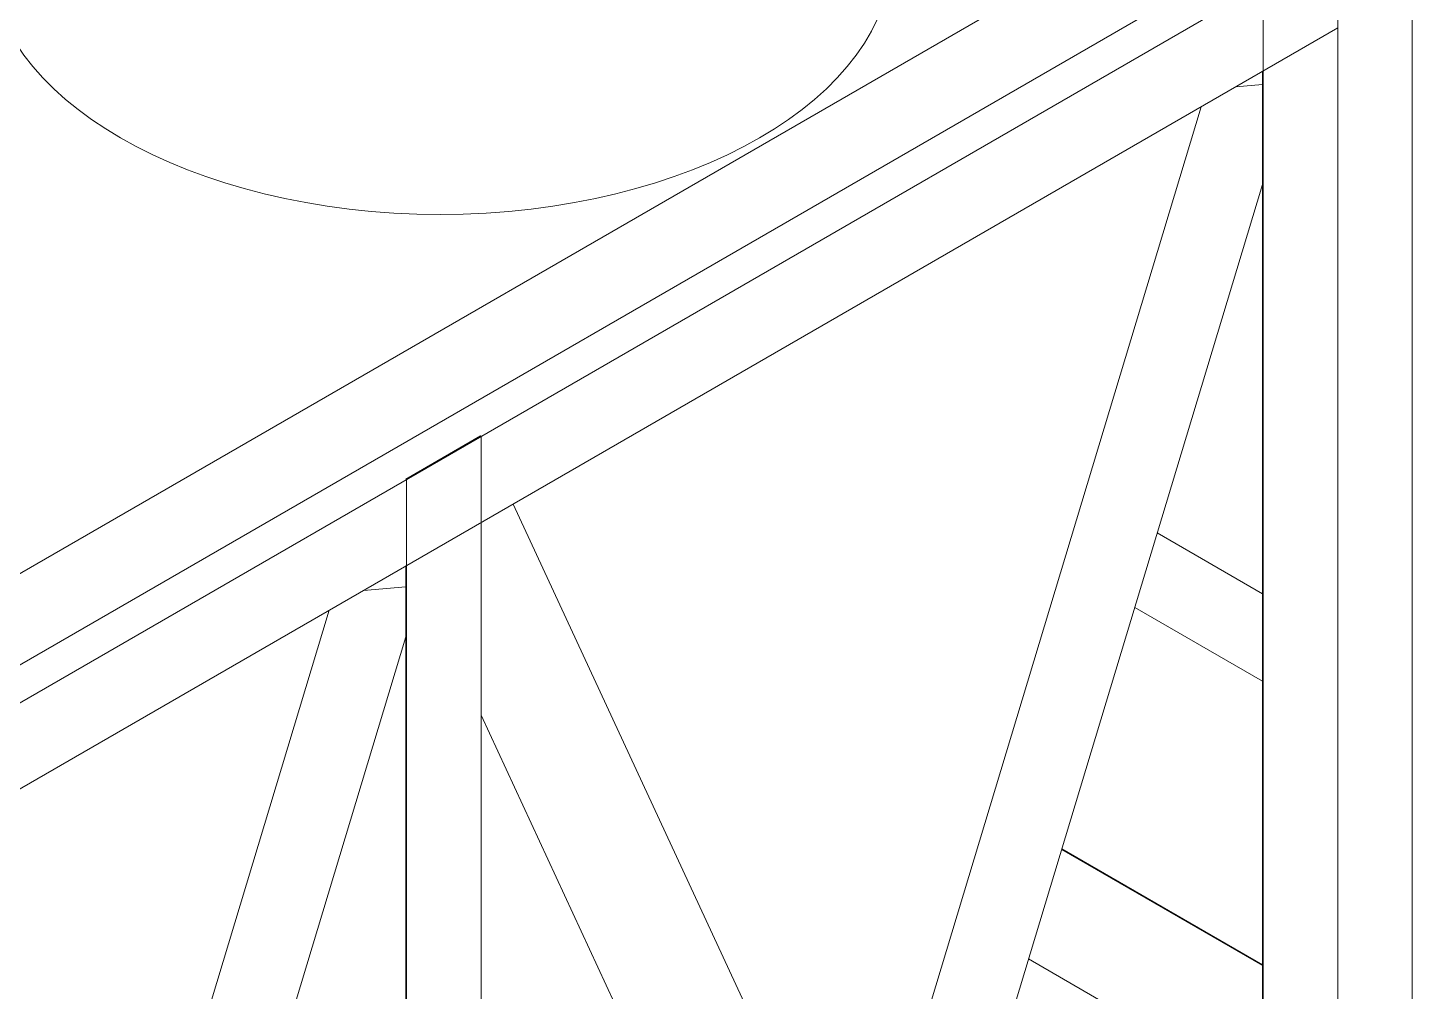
# Model space of a CAD drawing. Header units: millimetres. Extents: x -312439 to 477422, y -331570 to 212570.
# Drawn here: x 452860 to 456074, y 106738 to 108975 of the extents above; entities that cross this region are included whole.
import ezdxf

# ---------------------------------------------------------------- set-up
doc = ezdxf.new("R2010")
doc.units = ezdxf.units.MM

msp = doc.modelspace()

# ---------------------------------------------------------------- linework, layer by layer
at = {"color": 3, "linetype": 'Continuous', "lineweight": 0, "extrusion": (-1.11022e-16, 0.816497, 0.57735)}
for p, q in [((455641.422, 109324.332), (447500.145, 104623.964)), ((447758.221, 104472.964), (456074.435, 109274.332)), ((456074.435, 109274.332), (456074.435, 105082.518)), ((455823.288, 109217.332), (447683.742, 104517.964)), ((455901.23, 109174.332), (455901.23, 104982.518)), ((455728.025, 109074.332), (455728.025, 104882.518)), ((455901.23, 108974.332), (447759.953, 104273.964)), ((455726.293, 108873.332), (455726.293, 104883.518)), ((455726.293, 108842.696), (455664.467, 108837.637)), ((454785.762, 106146.96), (455584.57, 108791.508)), ((455726.293, 108610.605), (454992.091, 106179.943)), ((453910.801, 108027.158), (453737.596, 107927.158)), ((453912.533, 108026.158), (453910.801, 108027.158)), ((453912.533, 108026.158), (453912.533, 103834.343)), ((453737.596, 107927.158), (453739.328, 107926.158)), ((453739.328, 107926.158), (453739.328, 103734.343)), ((453986.955, 107869.125), (454785.762, 106146.96)), ((455726.293, 107660.985), (455482.047, 107802)), ((453737.596, 107725.158), (453737.596, 103735.343)), ((453737.596, 107676.619), (453639.643, 107668.604)), ((452760.938, 104977.927), (453559.746, 107622.476)), ((455429.901, 107629.363), (455726.293, 107458.241)), ((453737.596, 107561.177), (452967.267, 105010.911)), ((453912.533, 107379.477), (454579.433, 105941.695)), ((455260.042, 107067.025), (455726.293, 106797.835)), ((455260.556, 107068.728), (455726.293, 106799.835)), ((455183.395, 106813.277), (455636.226, 106551.835))]:
    msp.add_line(p, q, dxfattribs=at)
at = {"color": 3, "linetype": 'Continuous', "lineweight": 0}
msp.add_ellipse((453817.288, 109147.008), major_axis=(-1048.768, 0), ratio=0.57735027, start_param=0, end_param=3.14159265, dxfattribs=at)

doc.saveas('drawing.dxf')
